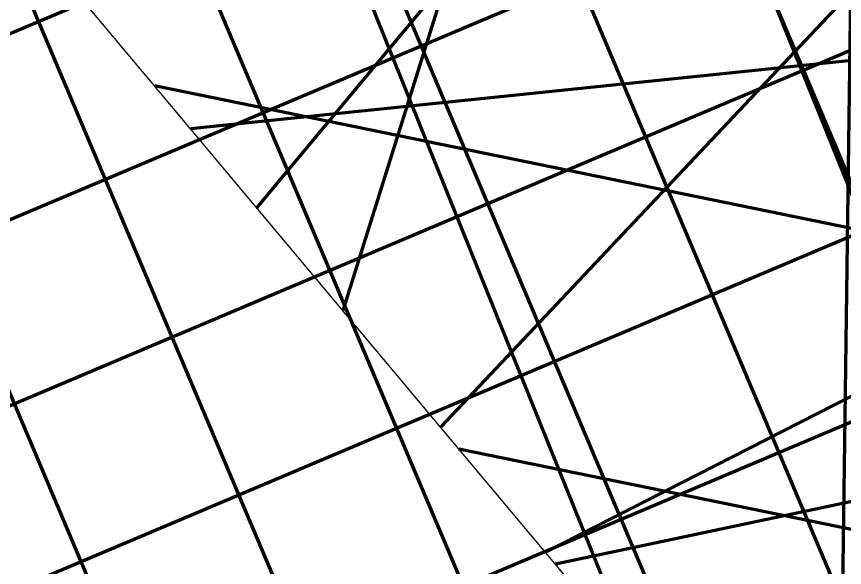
# Model space of a CAD drawing. Header units: millimetres. Extents: x 111 to 1506, y 14 to 566.
# Drawn here: x 249.36 to 260.24, y 166.42 to 173.65 of the extents above; entities that cross this region are included whole.
import ezdxf

# ---------------------------------------------------------------- set-up
doc = ezdxf.new("R2010")
doc.units = ezdxf.units.MM
doc.layers.add('GRASS', color=56, linetype='Continuous', lineweight=0)

# ---------------------------------------------------------------- blocks, each defined once
blk = doc.blocks.new('sakh')
at = {"lineweight": 100, "ltscale": 1000}
for p, q in [((1526.134, 78.45), (1535.553, 44.541)), ((1523.155, 65.866), (1531.643, 35.309)), ((1521.479, 43.162), (1540.415, 64.965)), ((1523.073, 64.375), (1536.793, 47.469)), ((1522.679, 57.287), (1536.664, 47.166)), ((1517.469, 44.694), (1539.905, 55.79)), ((1521.134, 53.304), (1532.105, 36.401)), ((1522.188, 31.891), (1537.816, 49.885)), ((1519.167, 48.684), (1535.318, 43.988)), ((1516.381, 42.137), (1532.955, 38.408)), ((1519.348, 38.509), (1534.061, 41.019))]:
    blk.add_line(p, q, dxfattribs=at)
at = {"lineweight": 25}
blk.add_lwpolyline([(1540.763, 71.236), (1539.843, 54.67), (1528.977, 29.015), (1520.26, 32.707), (1522.205, 37.299), (1515.525, 40.128), (1522.656, 56.88), (1523.862, 78.576), (1533.63, 78.033), (1533.275, 71.652), (1540.763, 71.236)], dxfattribs=at)

msp = doc.modelspace()

# ---------------------------------------------------------------- hatches: boundary and pattern name
at = {"layer": 'GRASS', "lineweight": 100, "ltscale": 1000, "true_color": 0x636466}
h = msp.add_hatch(dxfattribs=at)
h.set_pattern_fill('ANSI37', color=251, scale=18, angle=-112.085228)
h.set_pattern_definition([(292.91477, (798.2566, 1597.5663), (2.0724414, 0.8760632), []), (22.91477, (798.2566, 1597.5663), (-0.8760632, 2.0724414), [])])
h.paths.add_polyline_path([(271.95695, 142.38523), (282.61554, 174.27589), (251.13806, 188.40453), (245.13569, 169.81182), (271.60185, 142.74844)])

# ---------------------------------------------------------------- block references
at = {"color": 9, "lineweight": 100, "true_color": 0xc7c8ca, "xscale": 0.6207290518041639, "yscale": 0.6207290518041639, "zscale": 0.6207290518041639, "rotation": 242.9147716791317}
msp.add_blockref('sakh', (664.54672, 1029.18982), dxfattribs=at)

doc.saveas('drawing.dxf')
